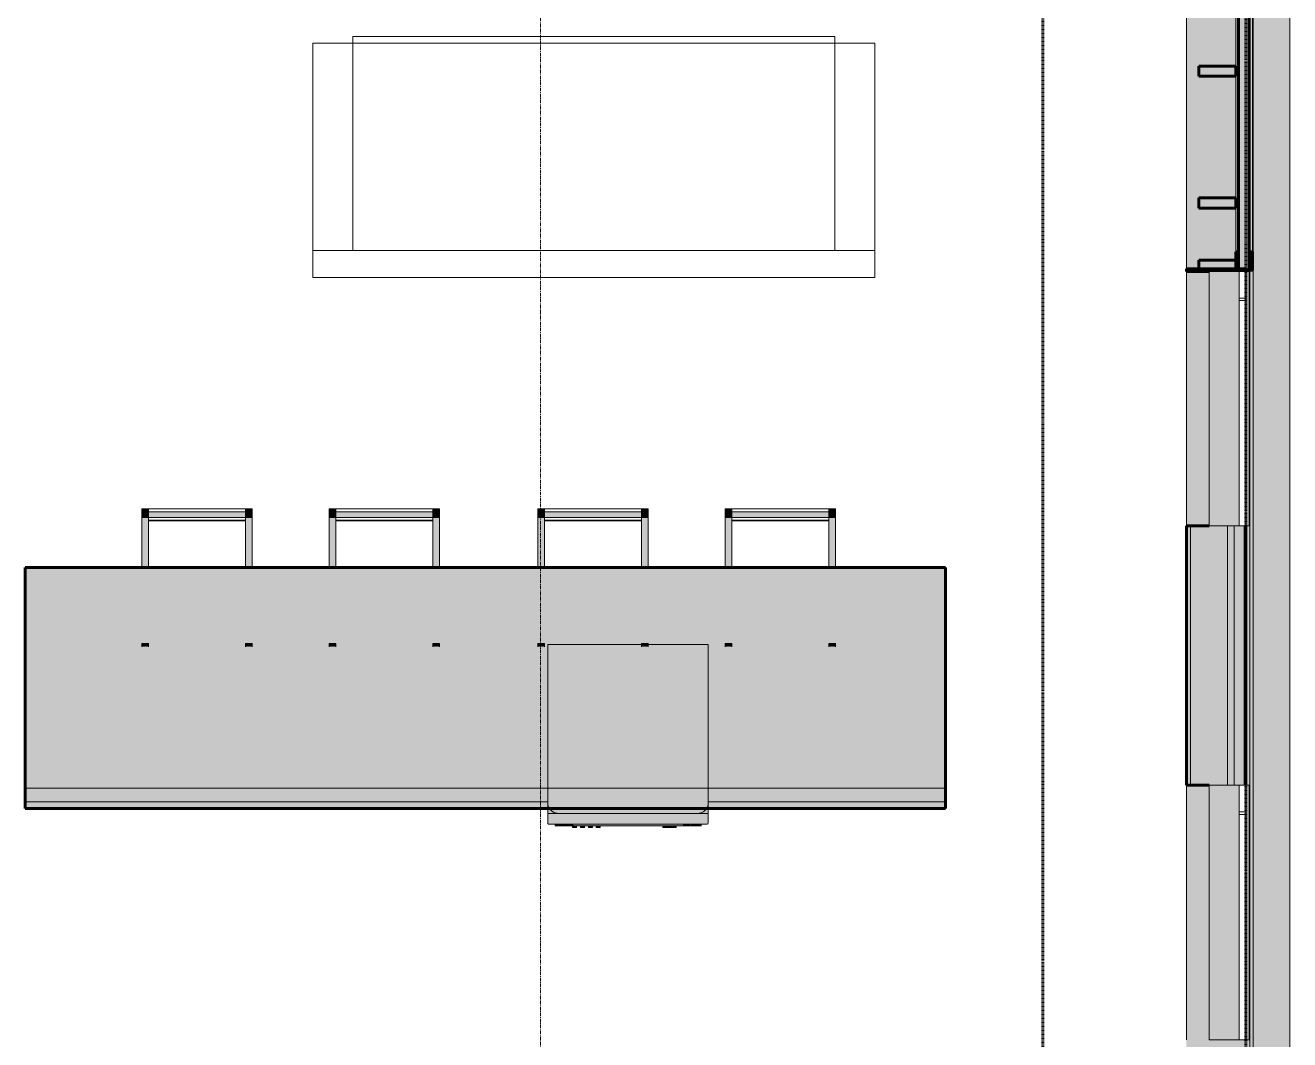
# Model space of a CAD drawing. Header units: inches. Extents: x -4061 to -1937, y 9836 to 11171.
# Drawn here: x -2250.3 to -2061.4, y 10627.2 to 10778.8 of the extents above; entities that cross this region are included whole.
import ezdxf

# ---------------------------------------------------------------- set-up
doc = ezdxf.new("R2010")
doc.units = ezdxf.units.IN
doc.header["$MEASUREMENT"] = 0
doc.linetypes.add('Dash 1_16_', pattern=[0.125, 0.0625, -0.0625])
doc.linetypes.add('Grid Line 1_2_', pattern=[0.875, 0.5, -0.125, 0.125, -0.125])
for name, color, linetype, lineweight in [('0-1', 7, 'Continuous', 5), ('0-2', 250, 'Continuous', 9), ('A-GLAZ-1', 27, 'Continuous', 18), ('A-GLAZ-2', 7, 'Continuous', 18), ('A-GLAZ-3', 251, 'Continuous', 9), ('A-GLAZ-CWMG-1', 247, 'Continuous', 9), ('A-GLAZ-CWMG-2', 10, 'Continuous', 60), ('A-GLAZ-CWMG-3', 250, 'Continuous', 9), ('A-WALL-1', 8, 'Continuous', 5), ('A-WALL-2', 10, 'Continuous', 60), ('A-WALL-3', 7, 'Continuous', 18), ('A-WALL-4', 254, 'Continuous', 5), ('A-WALL-7', 9, 'Continuous', 9), ('A-WALL-8', 27, 'Continuous', 18), ('A-WALL-PATT-2', 253, 'Continuous', 9), ('C-PROP-LINE-2', 91, 'Dash 1_16_', 60), ('I-FURN', 30, 'Continuous', 9), ('I-FURN-1', 250, 'Continuous', 9), ('I-FURN-2', 9, 'Continuous', 9), ('Q-CASE-1', 9, 'Continuous', 9), ('Q-CASE-2', 10, 'Continuous', 60), ('Q-CASE-3', 250, 'Continuous', 9), ('Q-SPCQ-1', 250, 'Continuous', 9), ('Q-SPCQ-2', 55, 'Continuous', 9), ('S-GRID-1', 1, 'Grid Line 1_2_', 9)]:
    doc.layers.add(name, color=color, linetype=linetype, lineweight=lineweight)

# ---------------------------------------------------------------- blocks, each defined once
blk = doc.blocks.new('Couch-Both_Arms-Generic - 1-1352606-ENLARGED RCP - 3RD FLOOR PLAN - WEST')
at = {"layer": 'I-FURN'}
for p, q in [((-42, 13.5), (42, 13.5)), ((-36, 13.5), (-42, 13.5)), ((-42, 13.5), (-42, -17.5)), ((36, 13.5), (-36, 13.5)), ((-36, 13.5), (-36, -18.5)), ((-36, -17.5), (-36, 13.5)), ((36, -18.5), (36, 13.5)), ((42, 13.5), (36, 13.5)), ((36, 13.5), (36, -17.5)), ((42, -17.5), (42, 13.5)), ((-42, -17.5), (-36, -17.5)), ((-36, -18.5), (36, -18.5)), ((36, -17.5), (42, -17.5))]:
    blk.add_line(p, q, dxfattribs=at)
at = {"layer": 'I-FURN-1'}
for p, q in [((42, 17.5), (-42, 17.5)), ((-42, 17.5), (-42, -17.5)), ((42, -17.5), (42, 17.5)), ((-42, -17.5), (42, -17.5))]:
    blk.add_line(p, q, dxfattribs=at)
blk = doc.blocks.new('Dishwasher_15404 - 34_ counter-V17-ENLARGED RCP - 3RD FLOOR PLAN - WEST')
at = {"layer": 'Q-SPCQ-2'}
for points in [[(25.25, -1.57), (25.17, -1.1), (24.98, -0.71), (24.74, -0.42), (24.46, -0.21), (24.08, -0.05), (23.68, 0), (21.5, 0), (21.5, -24), (23.68, -24), (24.08, -23.95), (24.46, -23.79), (24.83, -23.48), (25.07, -23.15), (25.2, -22.77), (25.25, -22.43), (25.25, -6.33)], [(25, -0.74), (24.96, -0.67), (24.98, -0.71)], [(26.87, -23.8), (26.87, -0.15), (26.82, -0.06), (26.68, 0), (25.25, 0), (25.25, -24), (26.73, -23.98), (26.82, -23.94)], [(27.12, -2.61), (27.12, -1.09), (26.87, -1.09), (26.87, -2.61)], [(27.12, -3.81), (27.12, -2.61), (26.87, -2.63), (26.87, -3.81)], [(27.12, -20.19), (27.12, -3.81), (26.87, -3.81), (26.87, -20.19)], [(27.37, -5.55), (27.37, -4.82), (27.12, -4.82), (27.12, -5.81), (27.37, -5.81)], [(27.37, -6.79), (27.37, -5.81), (27.12, -5.81), (27.12, -6.79)], [(27.37, -16.74), (27.37, -16.15), (27.12, -16.15), (27.12, -16.74)], [(27.37, -17.33), (27.12, -17.33), (27.12, -17.92), (27.37, -17.92)], [(27.37, -18.51), (27.12, -18.51), (27.12, -19.1), (27.37, -19.1)], [(27.12, -20.19), (26.87, -20.19), (26.87, -21.39), (27.12, -21.39), (27.12, -20.48)], [(27.37, -19.69), (27.12, -19.69), (27.12, -20.28), (27.37, -20.28), (27.37, -20.15)], [(27.12, -21.39), (26.87, -21.39), (26.9, -22.91), (27.12, -22.91), (27.12, -22.68)]]:
    blk.add_hatch(color=256, dxfattribs=at).paths.add_polyline_path(points, flags=0)
h = blk.add_hatch(color=256, dxfattribs=at)
h.paths.add_polyline_path([(25.25, -23.79), (25.25, -22.43), (25.2, -22.83), (24.96, -23.33), (24.74, -23.58), (24.46, -23.79), (24.08, -23.95), (23.68, -24), (25.25, -24), (25.25, -23.79)], flags=0)
h.paths.add_polyline_path([(25.25, -1), (25.25, 0), (23.68, 0), (24.08, -0.05), (24.46, -0.21), (24.83, -0.52), (25.04, -0.79), (25.22, -1.25), (25.25, -1.31), (25.25, -1.17)], flags=0)
at = {"layer": 'Q-SPCQ-1'}
for p, q in [((0, -8.97), (0, 0)), ((0, 0), (23.68, 0)), ((23.68, 0), (25.25, 0)), ((25.25, 0), (26.68, 0)), ((25.25, 0), (25.25, -1.57)), ((25.25, -1.57), (25.25, -22.43)), ((26.87, -0.2), (26.87, -23.8)), ((27.12, -1.09), (26.87, -1.09)), ((27.12, -2.61), (27.12, -1.09)), ((27.12, -3.81), (27.12, -2.61)), ((27.12, -20.19), (27.12, -3.81)), ((27.37, -4.82), (27.12, -4.82)), ((27.37, -5.81), (27.37, -4.82)), ((27.12, -6.79), (27.37, -6.79)), ((27.37, -6.79), (27.37, -5.81)), ((0, -24), (0, -9.97)), ((27.37, -16.15), (27.12, -16.15)), ((27.37, -16.74), (27.12, -16.74)), ((27.37, -16.74), (27.37, -16.15)), ((27.37, -17.33), (27.12, -17.33)), ((27.37, -17.92), (27.12, -17.92)), ((27.37, -18.51), (27.12, -18.51)), ((27.37, -17.92), (27.37, -17.33)), ((27.37, -19.1), (27.37, -18.51)), ((27.37, -19.1), (27.12, -19.1)), ((27.37, -19.69), (27.12, -19.69)), ((27.12, -21.39), (27.12, -20.19)), ((27.37, -20.28), (27.12, -20.28)), ((27.37, -20.28), (27.37, -19.69)), ((25.25, -22.43), (25.25, -24)), ((27.12, -22.91), (27.12, -21.39)), ((23.68, -24), (0, -24)), ((25.25, -24), (23.68, -24)), ((26.68, -24), (25.25, -24)), ((27.12, -22.91), (26.87, -22.91))]:
    blk.add_line(p, q, dxfattribs=at)
for centre, radius, start, end in [((26.68, -0.2), 0.197, 0, 90), ((23.68, -1.57), 1.57, 0, 90), ((23.68, -1.57), 1.57, 32.077, 42.3359), ((23.68, -1.57), 1.57, 17.8182, 27.5266), ((23.68, -1.57), 1.57, 0, 13.6425), ((26.68, -0.2), 0.197, 15, 75), ((23.68, -22.43), 1.57, 270, 0), ((23.68, -22.43), 1.57, 346.3575, 0), ((23.68, -22.43), 1.57, 317.6641, 327.923), ((23.68, -22.43), 1.57, 332.4734, 342.1818), ((26.68, -23.8), 0.197, 270, 0)]:
    blk.add_arc(centre, radius, start, end, dxfattribs=at)
blk = doc.blocks.new('OD_CW_Base Cabinet - OD_CW_Base Cabinet-2044984-ENLARGED RCP - 3RD FLOOR PLAN - WEST')
at = {"layer": 'Q-CASE-1'}
h = blk.add_hatch(color=256, dxfattribs=at)
h.paths.add_polyline_path([(0.74, 12), (0.74, 11), (36.19, 11), (36.19, 12), (11.86, 12)], flags=0)
h.paths.add_polyline_path([(138.27, 12), (60.19, 12), (60.21, 11), (138.27, 11)], flags=0)
h = blk.add_hatch(color=256, dxfattribs=at)
h.paths.add_polyline_path([(0.74, 11), (0.74, 9), (36.19, 9), (36.19, 11), (11.86, 11)], flags=0)
h.paths.add_polyline_path([(138.27, 11), (60.19, 11), (60.19, 9), (138.27, 9)], flags=0)
h = blk.add_hatch(color=256, dxfattribs=at)
h.paths.add_polyline_path([(11.86, 9), (0.74, 9), (0.74, -24), (138.27, -24), (138.27, 9), (27.19, 9)], flags=0)
h.paths.add_polyline_path([(92.88, -12.14), (92.88, -12.64), (91.88, -12.64), (91.88, -12.14)], flags=0)
h.paths.add_polyline_path([(120.88, -12.14), (120.88, -12.64), (119.88, -12.64), (119.88, -12.14)], flags=0)
h.paths.add_polyline_path([(77.38, -12.14), (77.38, -12.64), (76.38, -12.64), (76.38, -12.14)], flags=0)
h.paths.add_polyline_path([(61.66, -12.14), (61.66, -12.64), (60.66, -12.64), (60.66, -12.14)], flags=0)
h.paths.add_polyline_path([(105.38, -12.14), (105.38, -12.64), (104.38, -12.64), (104.38, -12.14)], flags=0)
h.paths.add_polyline_path([(46.16, -12.14), (46.16, -12.64), (45.16, -12.64), (45.16, -12.14)], flags=0)
h.paths.add_polyline_path([(33.66, -12.14), (33.66, -12.64), (32.66, -12.64), (32.66, -12.14)], flags=0)
h.paths.add_polyline_path([(18.16, -12.14), (18.16, -12.64), (17.16, -12.64), (17.16, -12.14)], flags=0)
at = {"layer": 'Q-CASE-2'}
for p, q in [((0.74, -24), (0.74, 12)), ((0.74, 12), (138.27, 12)), ((138.27, 12), (138.27, -24)), ((138.27, -24), (0.74, -24))]:
    blk.add_line(p, q, dxfattribs=at)
at = {"layer": 'Q-CASE-3'}
for p, q in [((0.74, 12), (0.74, 11)), ((36.19, 12), (0.74, 12)), ((138.27, 12), (60.19, 12)), ((138.27, 11), (138.27, 12)), ((36.19, 11), (0.74, 11)), ((0.74, 11), (0.74, 9)), ((36.19, 11), (0.74, 11)), ((138.27, 11), (60.19, 11)), ((138.27, 11), (60.19, 11)), ((138.27, 9), (138.27, 11)), ((0.74, 9), (0.74, -24)), ((138.27, 9), (0.74, 9)), ((138.27, -24), (138.27, 9)), ((138.27, -24), (0.74, -24))]:
    blk.add_line(p, q, dxfattribs=at)
blk = doc.blocks.new('Bar_Stool_6722_1_ - Bar_Stool_6722_1_-V18-ENLARGED RCP - 3RD FLOOR PLAN - WEST')
at = {"layer": 'I-FURN-2'}
for points in [[(1, -0.75), (1, 0), (0, 0), (0, -0.75)], [(15.5, -0.75), (16.5, -0.75), (16.5, 0), (15.5, 0), (15.5, -0.46)], [(1, -1.3), (1, -0.75), (0, -0.75), (0, -1.3)], [(1, -8.78), (1, -1.3), (0, -1.3), (0, -8.78)], [(11.16, -1.3), (15.5, -1.3), (15.5, -0.46), (1, -0.46), (1, -1.3), (10.74, -1.3)], [(15.5, -1.3), (16.5, -1.3), (16.5, -0.75), (15.5, -0.75), (15.5, -0.94)], [(15.5, -8.78), (16.5, -8.78), (16.5, -1.3), (15.5, -1.3), (15.5, -8.47)], [(1, -20.14), (1, -20.13), (0, -20.14)], [(0, -20.63), (1, -20.63), (1, -20.14), (0, -20.14)], [(16.5, -20.14), (16.5, -20.13), (15.5, -20.14)], [(15.5, -20.63), (16.5, -20.63), (16.5, -20.14), (15.5, -20.14)]]:
    blk.add_hatch(color=256, dxfattribs=at).paths.add_polyline_path(points, flags=0)
at = {"layer": 'I-FURN-1'}
for p, q in [((0, 0), (0, -0.75)), ((0, 0), (1, 0)), ((1, -0.75), (1, 0)), ((0, -0.75), (0, -1.3)), ((1, -0.75), (0, -0.75)), ((0, -1.3), (0, -8.78)), ((1, -1.3), (0, -1.3)), ((15.5, 0), (1, 0)), ((15.5, -0.46), (1, -0.46)), ((1, -1.3), (1, -0.75)), ((1, -1.3), (15.5, -1.3)), ((1, -8.78), (1, -1.3)), ((15.5, -1.73), (1, -1.73)), ((15.5, -1.83), (1, -1.83)), ((15.5, 0), (15.5, -0.75)), ((15.5, 0), (16.5, 0)), ((15.5, -0.75), (15.5, -1.3)), ((16.5, -0.75), (15.5, -0.75)), ((15.5, -1.3), (15.5, -8.78)), ((16.5, -1.3), (15.5, -1.3)), ((16.5, -0.75), (16.5, 0)), ((16.5, -1.3), (16.5, -0.75)), ((16.5, -8.78), (16.5, -1.3)), ((0, -20.14), (0, -20.63)), ((1, -20.14), (0, -20.14)), ((1, -20.63), (1, -20.14)), ((15.5, -20.14), (15.5, -20.63)), ((16.5, -20.14), (15.5, -20.14)), ((16.5, -20.63), (16.5, -20.14))]:
    blk.add_line(p, q, dxfattribs=at)
blk = doc.blocks.new('Bar_Stool_6722_1_ - Bar_Stool_6722_1_-V19-ENLARGED RCP - 3RD FLOOR PLAN - WEST')
at = {"layer": 'I-FURN-2'}
for points in [[(1, 20.63), (0, 20.63), (0, 20.14), (1, 20.14)], [(0, 20.14), (0, 20.13), (1, 20.14)], [(16.5, 20.63), (15.5, 20.63), (15.5, 20.14), (16.5, 20.14)], [(15.5, 20.14), (15.5, 20.13), (16.5, 20.14)], [(0, 8.78), (0, 1.3), (1, 1.3), (1, 8.78)], [(16, 8.78), (15.5, 8.78), (15.5, 1.3), (16.5, 1.3), (16.5, 8.78)], [(0, 1.3), (0, 0.75), (1, 0.75), (1, 1.3)], [(0, 0.75), (0, 0), (1, 0), (1, 0.75)], [(15.5, 1.3), (1, 1.3), (1, 0.46), (15.5, 0.46), (15.5, 1.3)], [(16.5, 1.3), (15.5, 1.3), (15.5, 0.75), (16.5, 0.75), (16.5, 0.94)], [(16.5, 0.75), (15.5, 0.75), (15.5, 0), (16.5, 0)]]:
    blk.add_hatch(color=256, dxfattribs=at).paths.add_polyline_path(points, flags=0)
at = {"layer": 'I-FURN-1'}
for p, q in [((0, 20.63), (0, 20.14)), ((0, 20.14), (1, 20.14)), ((1, 20.14), (1, 20.63)), ((15.5, 20.63), (15.5, 20.14)), ((15.5, 20.14), (16.5, 20.14)), ((16.5, 20.14), (16.5, 20.63)), ((0, 8.78), (0, 1.3)), ((1, 1.3), (1, 8.78)), ((15.5, 8.78), (15.5, 1.3)), ((16.5, 1.3), (16.5, 8.78)), ((0, 1.3), (1, 1.3)), ((0, 1.3), (0, 0.75)), ((0, 0.75), (0, 0)), ((0, 0.75), (1, 0.75)), ((1, 1.83), (15.5, 1.83)), ((1, 1.73), (15.5, 1.73)), ((15.5, 1.3), (1, 1.3)), ((1, 0.75), (1, 1.3)), ((1, 0), (1, 0.75)), ((1, 0.46), (15.5, 0.46)), ((15.5, 1.3), (16.5, 1.3)), ((15.5, 1.3), (15.5, 0.75)), ((15.5, 0.75), (15.5, 0)), ((15.5, 0.75), (16.5, 0.75)), ((16.5, 0), (15.5, 0)), ((16.5, 0.75), (16.5, 1.3)), ((16.5, 0), (16.5, 0.75)), ((1, 0), (0, 0)), ((1, 0), (15.5, 0))]:
    blk.add_line(p, q, dxfattribs=at)
blk = doc.blocks.new('CTR - 1st Phase - Unit Layouts_rvt-1-ENLARGED RCP - 3RD FLOOR PLAN - WEST')
at = {"layer": '0-2'}
for name, p, rotation in [('Couch-Both_Arms-Generic - 1-1352606-ENLARGED RCP - 3RD FLOOR PLAN - WEST', (-2165.36, 10758.61), 180), ('Bar_Stool_6722_1_ - Bar_Stool_6722_1_-V19-ENLARGED RCP - 3RD FLOOR PLAN - WEST', (-2216.44, 10706.53), 180), ('Bar_Stool_6722_1_ - Bar_Stool_6722_1_-V19-ENLARGED RCP - 3RD FLOOR PLAN - WEST', (-2157.22, 10706.53), 180), ('Bar_Stool_6722_1_ - Bar_Stool_6722_1_-V19-ENLARGED RCP - 3RD FLOOR PLAN - WEST', (-2129.22, 10706.53), 180), ('OD_CW_Base Cabinet - OD_CW_Base Cabinet-2044984-ENLARGED RCP - 3RD FLOOR PLAN - WEST', (-2112.06, 10673.75), 180), ('Dishwasher_15404 - 34_ counter-V17-ENLARGED RCP - 3RD FLOOR PLAN - WEST', (-2148.25, 10686.25), 270.0000000001457)]:
    blk.add_blockref(name, p, dxfattribs=dict(at, rotation=rotation))
blk.add_blockref('Bar_Stool_6722_1_ - Bar_Stool_6722_1_-V18-ENLARGED RCP - 3RD FLOOR PLAN - WEST', (-2204.94, 10706.53), dxfattribs=at)
blk = doc.blocks.new('Basic Wall _ EXT - FIBER CEMENT - LARGE - ___-2162460-ENLARGED RCP - 3RD FLOOR PLAN - WEST')
at = {"layer": 'A-WALL-8'}
h = blk.add_hatch(color=256, dxfattribs=at)
h.paths.add_polyline_path([(-2067.31, 9979.58), (-2067.31, 9979.69), (-2067.42, 9979.69)], flags=0)
h.paths.add_polyline_path([(-2067.31, 9981.26), (-2067.31, 9981.63), (-2067.92, 9981.63), (-2067.92, 9981.26), (-2067.42, 9981.26)], flags=0)
h.paths.add_polyline_path([(-2067.31, 9981.75), (-2067.31, 9984.38), (-2067.36, 9984.38), (-2067.36, 9984.19), (-2067.42, 9984.19), (-2067.42, 9981.75)], flags=0)
h.paths.add_polyline_path([(-2067.31, 10086.7), (-2067.31, 10089.33), (-2067.42, 10089.33), (-2067.42, 10086.89), (-2067.36, 10086.89), (-2067.36, 10086.7)], flags=0)
h.paths.add_polyline_path([(-2067.31, 10089.39), (-2067.31, 10742.19), (-2067.92, 10742.19), (-2067.92, 10742), (-2067.42, 10742), (-2067.42, 10703.98), (-2067.92, 10703.98), (-2067.92, 10665.2), (-2067.42, 10665.18), (-2067.42, 10627.18), (-2067.92, 10627.18), (-2067.92, 10511.6), (-2067.42, 10511.6), (-2067.42, 10473.58), (-2067.92, 10473.58), (-2067.92, 10473.2), (-2067.42, 10473.2), (-2067.42, 10435.18), (-2067.92, 10435.18), (-2067.92, 10396.4), (-2067.42, 10396.4), (-2067.42, 10358.38), (-2067.92, 10358.38), (-2067.92, 10358), (-2067.42, 10358), (-2067.42, 10319.98), (-2067.92, 10319.98), (-2067.92, 10204.4), (-2067.42, 10204.4), (-2067.42, 10166.38), (-2067.92, 10166.38), (-2067.92, 10127.6), (-2067.42, 10127.6), (-2067.42, 10089.58), (-2067.92, 10089.58), (-2067.92, 10089.39), (-2067.42, 10089.39)], flags=0)
h.paths.add_polyline_path([(-2067.42, 10742.25), (-2067.31, 10742.25), (-2067.31, 10744.88), (-2067.36, 10744.88), (-2067.36, 10744.69), (-2067.42, 10744.69), (-2067.42, 10742.38)], flags=0)
h.paths.add_polyline_path([(-2067.31, 10849.7), (-2067.31, 10852), (-2067.42, 10851.89), (-2067.42, 10849.89), (-2067.36, 10849.89), (-2067.36, 10849.7)], flags=0)
h = blk.add_hatch(color=256, dxfattribs=at)
h.paths.add_polyline_path([(-2067.03, 9979.29), (-2067.03, 9981.69), (-2067.11, 9981.69), (-2067.11, 9979.38)], flags=0)
h.paths.add_polyline_path([(-2067.17, 9979.44), (-2067.17, 9979.69), (-2067.31, 9979.69), (-2067.31, 9979.58)], flags=0)
h.paths.add_polyline_path([(-2067.17, 9981.26), (-2067.17, 9981.63), (-2067.31, 9981.63), (-2067.31, 9981.26)], flags=0)
h.paths.add_polyline_path([(-2067.03, 9981.75), (-2067.03, 9984.38), (-2067.31, 9984.38), (-2067.31, 9981.75), (-2067.11, 9981.75)], flags=0)
h.paths.add_polyline_path([(-2067.17, 10086.7), (-2067.03, 10086.7), (-2067.03, 10089.33), (-2067.31, 10089.33), (-2067.31, 10086.7)], flags=0)
h.paths.add_polyline_path([(-2067.31, 10089.39), (-2067.03, 10089.39), (-2067.03, 10742.19), (-2067.31, 10742.19), (-2067.31, 10092.02)], flags=0)
h.paths.add_polyline_path([(-2067.03, 10742.25), (-2067.03, 10744.88), (-2067.31, 10744.88), (-2067.31, 10742.25), (-2067.17, 10742.25)], flags=0)
h.paths.add_polyline_path([(-2067.17, 10849.7), (-2067.03, 10849.7), (-2067.03, 10852.28), (-2067.31, 10852), (-2067.31, 10849.7)], flags=0)
h = blk.add_hatch(color=256, dxfattribs=at)
h.paths.add_polyline_path([(-2066.9, 9979.16), (-2066.92, 10742.19), (-2067.03, 10742.19), (-2067.01, 10089.39), (-2066.92, 10089.39), (-2066.94, 9981.69), (-2067.03, 9981.69), (-2067.01, 9979.27), (-2066.92, 9979.18)], flags=0)
h.paths.add_polyline_path([(-2066.99, 9981.75), (-2066.99, 9981.75), (-2067.01, 9984.38), (-2067.03, 9984.38), (-2067.01, 9981.75), (-2066.99, 9981.75)], flags=0)
h.paths.add_polyline_path([(-2067.03, 10086.7), (-2066.99, 10086.7), (-2067.01, 10089.33), (-2067.03, 10089.33), (-2067.03, 10087.32)], flags=0)
h.paths.add_polyline_path([(-2066.99, 10742.25), (-2066.99, 10742.25), (-2067.01, 10744.88), (-2067.03, 10744.88), (-2067.01, 10742.25), (-2066.99, 10742.25)], flags=0)
h.paths.add_polyline_path([(-2066.99, 10849.7), (-2066.99, 10849.7), (-2067.01, 10852.3), (-2067.03, 10852.28), (-2067.01, 10849.7), (-2066.99, 10849.7)], flags=0)
blk.add_hatch(color=256, dxfattribs=at).paths.add_polyline_path([(-2066.84, 9979.11), (-2066.86, 10852.46), (-2066.87, 10852.43), (-2066.84, 9979.11)], flags=0)
at = {"layer": 'A-WALL-3'}
for p, q in [((-2066.84, 10852.47), (-2066.84, 9979.11)), ((-2067.31, 10742.25), (-2067.31, 10744.88)), ((-2067.31, 10089.39), (-2067.31, 10742.19))]:
    blk.add_line(p, q, dxfattribs=at)
blk = doc.blocks.new('Basic Wall _ EXT - FIBER CEMENT - SMALL - ___-2145934-ENLARGED RCP - 3RD FLOOR PLAN - WEST')
at = {"layer": 'A-WALL-8'}
blk.add_hatch(color=256, dxfattribs=at).paths.add_polyline_path([(-2061.36, 9973.63), (-2061.36, 10857.95), (-2066.84, 10852.46), (-2066.84, 9979.11), (-2061.44, 9973.7)], flags=0)
at = {"layer": 'A-WALL-3'}
blk.add_line((-2061.36, 9973.63), (-2061.36, 10857.95), dxfattribs=at)
blk = doc.blocks.new('_THE_ WINDOW _ DOOR - Window - 3rd Floor - small-2157853-ENLARGED RCP - 3RD FLOOR PLAN - WEST')
at = {"layer": 'A-GLAZ-1'}
h = blk.add_hatch(color=256, dxfattribs=at)
h.paths.add_polyline_path([(-19.01, 1.06), (-19.01, -3.44), (19.01, -3.44), (18.99, 1.06), (-18.6, 1.06)], flags=0)
h.paths.add_polyline_path([(-19.01, -4.94), (19.01, -4.94), (18.99, -4.44), (-19.01, -4.44)], flags=0)
at = {"layer": 'A-GLAZ-3'}
h = blk.add_hatch(dxfattribs=at)
h.set_pattern_fill('FP_8', color=256, style=0, pattern_type=2)
h.set_pattern_definition([(0, (25.74, 0.166), (-38.4, 76.8), [0.392, -38.007]), (0, (25.74, 0.56), (-38.4, 76.8), [0.392, -38.007]), (0, (25.74, 9.766), (-38.4, 76.8), [0.392, -38.007]), (0, (25.74, 10.16), (-38.4, 76.8), [0.392, -38.007]), (0, (25.74, 19.366), (-38.4, 76.8), [0.392, -38.007]), (0, (25.74, 19.76), (-38.4, 76.8), [0.392, -38.007]), (0, (25.74, 28.966), (-38.4, 76.8), [0.392, -38.007]), (0, (25.74, 29.36), (-38.4, 76.8), [0.392, -38.007]), (0, (25.74, 38.566), (-38.4, 76.8), [0.393, -38.008]), (0, (25.74, 38.96), (-38.4, 76.8), [0.393, -38.008]), (0, (25.74, 48.166), (-38.4, 76.8), [0.393, -38.008]), (0, (25.74, 48.56), (-38.4, 76.8), [0.393, -38.008]), (0, (25.74, 57.766), (-38.4, 76.8), [0.393, -38.008]), (0, (25.74, 58.16), (-38.4, 76.8), [0.393, -38.008]), (0, (25.74, 67.366), (-38.4, 76.8), [0.393, -38.008]), (0, (25.74, 67.76), (-38.4, 76.8), [0.393, -38.008]), (0, (60.64, 0.166), (-38.4, 76.8), [0.392, -38.007]), (0, (60.64, 0.56), (-38.4, 76.8), [0.392, -38.007]), (0, (60.64, 9.766), (-38.4, 76.8), [0.392, -38.007]), (0, (60.64, 10.16), (-38.4, 76.8), [0.392, -38.007]), (0, (60.64, 19.366), (-38.4, 76.8), [0.392, -38.007]), (0, (60.64, 19.76), (-38.4, 76.8), [0.392, -38.007]), (0, (60.64, 28.966), (-38.4, 76.8), [0.392, -38.007]), (0, (60.64, 29.36), (-38.4, 76.8), [0.392, -38.007]), (0, (60.64, 38.566), (-38.4, 76.8), [0.392, -38.007]), (0, (60.64, 38.96), (-38.4, 76.8), [0.392, -38.007]), (0, (60.64, 48.166), (-38.4, 76.8), [0.392, -38.007]), (0, (60.64, 48.56), (-38.4, 76.8), [0.392, -38.007]), (0, (60.64, 57.766), (-38.4, 76.8), [0.392, -38.007]), (0, (60.64, 58.16), (-38.4, 76.8), [0.392, -38.007]), (0, (60.64, 67.366), (-38.4, 76.8), [0.392, -38.007]), (0, (60.64, 67.76), (-38.4, 76.8), [0.392, -38.007]), (90, (24, -4.438), (-38.4, 2e-15), [76.8, 0, 0, 0]), (90, (24.375, -4.438), (-38.4, 2e-15), [76.8, 0, 0, 0]), (90, (25.74, 0.166), (-38.4, 2e-15), [0.392, -76.407]), (90, (25.74, 9.766), (-38.4, 2e-15), [0.392, -76.407]), (90, (25.74, 19.366), (-38.4, 2e-15), [0.392, -76.407]), (90, (25.74, 28.966), (-38.4, 2e-15), [0.392, -76.407]), (90, (25.74, 38.566), (-38.4, 2e-15), [0.392, -76.407]), (90, (25.74, 48.166), (-38.4, 2e-15), [0.392, -76.407]), (90, (25.74, 57.766), (-38.4, 2e-15), [0.392, -76.407]), (90, (25.74, 67.366), (-38.4, 2e-15), [0.392, -76.407]), (90, (26.134, 0.166), (-38.4, 2e-15), [0.392, -76.407]), (90, (26.134, 9.766), (-38.4, 2e-15), [0.392, -76.407]), (90, (26.134, 19.366), (-38.4, 2e-15), [0.392, -76.407]), (90, (26.134, 28.966), (-38.4, 2e-15), [0.392, -76.407]), (90, (26.134, 38.566), (-38.4, 2e-15), [0.392, -76.407]), (90, (26.134, 48.166), (-38.4, 2e-15), [0.392, -76.407]), (90, (26.134, 57.766), (-38.4, 2e-15), [0.392, -76.407]), (90, (26.134, 67.366), (-38.4, 2e-15), [0.392, -76.407]), (90, (60.64, 0.166), (-38.4, 2e-15), [0.392, -76.407]), (90, (60.64, 9.766), (-38.4, 2e-15), [0.393, -76.408]), (90, (60.64, 19.366), (-38.4, 2e-15), [0.393, -76.408]), (90, (60.64, 28.966), (-38.4, 2e-15), [0.392, -76.407]), (90, (60.64, 38.566), (-38.4, 2e-15), [0.392, -76.407]), (90, (60.64, 48.166), (-38.4, 2e-15), [0.392, -76.407]), (90, (60.64, 57.766), (-38.4, 2e-15), [0.392, -76.407]), (90, (60.64, 67.366), (-38.4, 2e-15), [0.392, -76.407]), (90, (61.034, 0.166), (-38.4, 2e-15), [0.392, -76.407]), (90, (61.034, 9.766), (-38.4, 2e-15), [0.393, -76.408]), (90, (61.034, 19.366), (-38.4, 2e-15), [0.393, -76.408]), (90, (61.034, 28.966), (-38.4, 2e-15), [0.392, -76.407]), (90, (61.034, 38.566), (-38.4, 2e-15), [0.392, -76.407]), (90, (61.034, 48.166), (-38.4, 2e-15), [0.392, -76.407]), (90, (61.034, 57.766), (-38.4, 2e-15), [0.392, -76.407]), (90, (61.034, 67.366), (-38.4, 2e-15), [0.392, -76.407]), (180, (62.4, -4.44), (-38.4, 76.8), [38.025, -0.375]), (180, (62.4, 5.16), (-38.4, 76.8), [38.025, -0.375]), (180, (62.4, 14.76), (-38.4, 76.8), [38.025, -0.375]), (180, (62.4, 24.36), (-38.4, 76.8), [38.025, -0.375]), (180, (62.4, 33.96), (-38.4, 76.8), [38.025, -0.375]), (180, (62.4, 43.56), (-38.4, 76.8), [38.025, -0.375]), (180, (62.4, 53.16), (-38.4, 76.8), [38.025, -0.375]), (180, (62.4, 62.76), (-38.4, 76.8), [38.025, -0.375])])
h.paths.add_polyline_path([(-19.01, -3.44), (-19.01, -4.44), (19.01, -4.44), (18.99, -3.44), (-18.6, -3.44)], flags=0)
at = {"layer": 'A-GLAZ-2'}
for p, q in [((19.01, 1.06), (-19.01, 1.06)), ((-19.01, 1.06), (-19.01, -3.44)), ((19.01, 1.06), (19.01, -3.44)), ((19.01, -3.44), (-19.01, -3.44)), ((-19.01, -3.44), (-19.01, -4.44)), ((19.01, -3.44), (19.01, -4.44)), ((-19.01, -4.44), (-19.01, -4.94)), ((-19.01, -4.44), (19.01, -4.44)), ((19.01, -4.94), (-19.01, -4.94)), ((19.01, -4.44), (19.01, -4.94))]:
    blk.add_line(p, q, dxfattribs=at)
blk = doc.blocks.new('Rectangular Mullion - Stud - Vertical-2193592-ENLARGED RCP - 3RD FLOOR PLAN - WEST')
at = {"layer": 'A-GLAZ-CWMG-1'}
blk.add_hatch(color=256, dxfattribs=at).paths.add_polyline_path([(0, 2.75), (-1.5, 2.75), (-1.5, -2.75), (0, -2.75), (0, 2.62)], flags=0)
at = {"layer": 'A-GLAZ-CWMG-2'}
for p, q in [((-1.5, -2.75), (-1.5, 2.75)), ((-1.5, 2.75), (0, 2.75)), ((0, 2.75), (0, -2.75)), ((0, -2.75), (-1.5, -2.75))]:
    blk.add_line(p, q, dxfattribs=at)
blk = doc.blocks.new('Rectangular Mullion - Stud - Vertical-2193584-ENLARGED RCP - 3RD FLOOR PLAN - WEST')
at = {"layer": 'A-GLAZ-CWMG-1'}
blk.add_hatch(color=256, dxfattribs=at).paths.add_polyline_path([(0, 2.75), (1.5, 2.75), (1.5, -2.75), (0, -2.75), (0, 0.47)], flags=0)
at = {"layer": 'A-GLAZ-CWMG-2'}
for p, q in [((1.5, 2.75), (0, 2.75)), ((0, 2.75), (0, -2.75)), ((1.5, -2.75), (1.5, 2.75)), ((0, -2.75), (1.5, -2.75))]:
    blk.add_line(p, q, dxfattribs=at)
blk = doc.blocks.new('Rectangular Mullion - Profile_Polycarbonate_Upper and left-1997798-ENLARGED RCP - 3RD FLOOR PLAN - WEST')
at = {"layer": 'A-GLAZ-CWMG-1'}
for points in [[(-2069.36, 10744.94), (-2069, 10744.94), (-2069, 10849.64), (-2069.42, 10849.64), (-2069.42, 10744.94)], [(-2067.42, 10744.94), (-2066.92, 10744.94), (-2066.92, 10849.64), (-2067.42, 10849.64), (-2067.42, 10745.04)]]:
    blk.add_hatch(color=256, dxfattribs=at).paths.add_polyline_path(points, flags=0)
at = {"layer": 'A-GLAZ-CWMG-3'}
for p, q in [((-2066.92, 10744.94), (-2066.92, 10849.64)), ((-2069.42, 10831.71), (-2069.42, 10848.39)), ((-2069.42, 10812.02), (-2069.42, 10830.21)), ((-2069.42, 10792.34), (-2069.42, 10810.52)), ((-2069.42, 10772.66), (-2069.42, 10790.84)), ((-2069.42, 10752.97), (-2069.42, 10771.16)), ((-2069.42, 10744.94), (-2069.42, 10751.47))]:
    blk.add_line(p, q, dxfattribs=at)
blk = doc.blocks.new('Rectangular Mullion - Profile_Polycarbonate_right-1739823-ENLARGED RCP - 3RD FLOOR PLAN - WEST')
at = {"layer": 'A-GLAZ-CWMG-1'}
blk.add_hatch(color=256, dxfattribs=at).paths.add_polyline_path([(0, 1.29), (-2.75, 1.27), (-2.75, 0.79), (-2.5, 0.79), (-2.5, 0.85), (-2.69, 0.85), (-2.69, 1.22), (-0.06, 1.2), (-0.06, -1.15), (-2.69, -1.15), (-2.69, -0.85), (-2.5, -0.85), (-2.5, -0.79), (-2.75, -0.79), (-2.75, -1.21), (0, -1.21), (0, 1.28)], flags=0)
at = {"layer": 'A-GLAZ-CWMG-2'}
for p, q in [((-2.75, 1.29), (0, 1.29)), ((-2.75, 0.79), (-2.75, 1.29)), ((-2.5, 0.79), (-2.75, 0.79)), ((-0.06, 1.22), (-2.69, 1.22)), ((-2.69, 1.22), (-2.69, 0.85)), ((-2.69, 0.85), (-2.5, 0.85)), ((-2.5, 0.85), (-2.5, 0.79)), ((-0.06, -1.15), (-0.06, 1.22)), ((0, 1.29), (0, -1.21)), ((-2.75, -1.21), (-2.75, -0.79)), ((-2.75, -0.79), (-2.5, -0.79)), ((0, -1.21), (-2.75, -1.21)), ((-2.5, -0.85), (-2.69, -0.85)), ((-2.69, -0.85), (-2.69, -1.15)), ((-2.69, -1.15), (-0.06, -1.15)), ((-2.5, -0.79), (-2.5, -0.85))]:
    blk.add_line(p, q, dxfattribs=at)
blk = doc.blocks.new('CTR - 1st Phase - Shell_rvt-1-ENLARGED RCP - 3RD FLOOR PLAN - WEST')
at = {"layer": 'A-WALL-1'}
h = blk.add_hatch(color=256, dxfattribs=at)
h.paths.add_polyline_path([(-2075.76, 10742.38), (-2074.92, 10742.38), (-2074.92, 10743.69), (-2069.42, 10743.69), (-2069.42, 10751.47), (-2074.92, 10751.47), (-2074.92, 10752.97), (-2069.42, 10752.97), (-2069.42, 10771.16), (-2074.92, 10771.16), (-2074.92, 10772.66), (-2069.42, 10772.66), (-2069.42, 10790.84), (-2074.92, 10790.84), (-2074.92, 10792.34), (-2069.42, 10792.34), (-2069.42, 10810.52), (-2074.92, 10810.52), (-2074.92, 10812.02), (-2069.42, 10812.02), (-2069.42, 10830.21), (-2074.92, 10830.21), (-2074.92, 10831.71), (-2069.42, 10831.71), (-2069.42, 10848.39), (-2074.92, 10848.39), (-2074.92, 10844.39), (-2076.42, 10844.39), (-2076.42, 10849.89), (-2076.8, 10849.89), (-2076.8, 10742.38), (-2076.17, 10742.38)], flags=0)
h.paths.add_polyline_path([(-2069.36, 10742.38), (-2069, 10742.38), (-2069, 10744.69), (-2069.06, 10744.69), (-2069.06, 10744.88), (-2069.36, 10744.88), (-2069.36, 10744.69)], flags=0)
h.paths.add_polyline_path([(-2069.06, 10849.7), (-2069.06, 10849.89), (-2069, 10849.89), (-2069, 10851.39), (-2069.36, 10851.39), (-2069.36, 10849.7)], flags=0)
h.paths.add_polyline_path([(-2071.92, 10849.95), (-2069.49, 10849.95), (-2069.49, 10850.31), (-2071.92, 10850.31), (-2071.92, 10850.25), (-2072.11, 10850.25), (-2072.11, 10849.95)], flags=0)
for points in [[(-2075.36, 10703.98), (-2073.42, 10703.98), (-2073.42, 10742), (-2076.8, 10742), (-2076.8, 10703.98), (-2076.17, 10703.98)], [(-2073.42, 10627.18), (-2073.42, 10665.2), (-2076.8, 10665.18), (-2076.8, 10627.18), (-2074.56, 10627.18)]]:
    blk.add_hatch(color=256, dxfattribs=at).paths.add_polyline_path(points, flags=0)
h = blk.add_hatch(color=256, dxfattribs=at)
h.paths.add_polyline_path([(-2069, 10089.2), (-2069, 10089.33), (-2068.17, 10089.33), (-2068.17, 10089.58), (-2069.67, 10089.58), (-2069.67, 10089.39), (-2069.42, 10089.39), (-2069.42, 10089.2)], flags=0)
h.paths.add_polyline_path([(-2069.67, 10127.6), (-2068.17, 10127.6), (-2068.17, 10166.38), (-2069.67, 10166.38), (-2069.67, 10129.61)], flags=0)
h.paths.add_polyline_path([(-2068.92, 10204.4), (-2068.17, 10204.4), (-2068.17, 10243.18), (-2069.67, 10243.18), (-2069.67, 10204.4)], flags=0)
h.paths.add_polyline_path([(-2068.92, 10281.2), (-2068.17, 10281.2), (-2068.17, 10319.98), (-2069.67, 10319.98), (-2069.67, 10281.2)], flags=0)
h.paths.add_polyline_path([(-2068.17, 10358), (-2068.17, 10358.38), (-2069.67, 10358.38), (-2069.67, 10358), (-2068.92, 10358)], flags=0)
h.paths.add_polyline_path([(-2069.67, 10396.4), (-2068.17, 10396.4), (-2068.17, 10435.18), (-2069.67, 10435.18), (-2069.67, 10397.39)], flags=0)
h.paths.add_polyline_path([(-2069.67, 10473.2), (-2068.17, 10473.2), (-2068.17, 10473.58), (-2069.67, 10473.58)], flags=0)
h.paths.add_polyline_path([(-2068.92, 10511.6), (-2068.17, 10511.6), (-2068.17, 10550.38), (-2069.67, 10550.38), (-2069.67, 10511.6)], flags=0)
h.paths.add_polyline_path([(-2068.92, 10588.4), (-2068.17, 10588.4), (-2068.17, 10627.18), (-2069.67, 10627.18), (-2069.67, 10588.4)], flags=0)
h.paths.add_polyline_path([(-2068.92, 10665.2), (-2068.17, 10665.2), (-2068.17, 10703.98), (-2069.67, 10703.98), (-2069.67, 10665.2)], flags=0)
h.paths.add_polyline_path([(-2068.92, 10742), (-2068.17, 10742), (-2068.17, 10742.25), (-2069, 10742.25), (-2069, 10742.38), (-2069.42, 10742.38), (-2069.42, 10742.19), (-2069.67, 10742.19), (-2069.67, 10742), (-2069, 10742)], flags=0)
at = {"layer": 'A-WALL-4'}
h = blk.add_hatch(color=256, dxfattribs=at)
h.paths.add_polyline_path([(-2068.17, 10089.39), (-2067.92, 10089.39), (-2067.92, 10089.58), (-2068.17, 10089.58)], flags=0)
h.paths.add_polyline_path([(-2067.92, 10127.6), (-2067.92, 10166.38), (-2068.17, 10166.38), (-2068.17, 10127.6)], flags=0)
h.paths.add_polyline_path([(-2067.92, 10204.4), (-2067.92, 10243.18), (-2068.17, 10243.18), (-2068.17, 10204.4)], flags=0)
h.paths.add_polyline_path([(-2067.92, 10281.2), (-2067.92, 10319.98), (-2068.17, 10319.98), (-2068.17, 10281.2)], flags=0)
h.paths.add_polyline_path([(-2068.17, 10358), (-2067.92, 10358), (-2067.92, 10358.38), (-2068.17, 10358.38)], flags=0)
h.paths.add_polyline_path([(-2067.92, 10396.4), (-2067.92, 10435.18), (-2068.17, 10435.18), (-2068.17, 10396.4)], flags=0)
h.paths.add_polyline_path([(-2067.92, 10473.2), (-2067.92, 10473.58), (-2068.17, 10473.58), (-2068.17, 10473.2)], flags=0)
h.paths.add_polyline_path([(-2067.92, 10511.6), (-2067.92, 10550.38), (-2068.17, 10550.38), (-2068.17, 10511.6)], flags=0)
h.paths.add_polyline_path([(-2067.92, 10588.4), (-2067.92, 10627.18), (-2068.17, 10627.18), (-2068.17, 10588.4)], flags=0)
h.paths.add_polyline_path([(-2067.92, 10665.2), (-2067.92, 10703.98), (-2068.17, 10703.98), (-2068.17, 10665.2)], flags=0)
h.paths.add_polyline_path([(-2067.92, 10742), (-2067.92, 10742.19), (-2068.17, 10742.19), (-2068.17, 10742)], flags=0)
at = {"layer": 'A-WALL-7'}
blk.add_hatch(color=256, dxfattribs=at).paths.add_polyline_path([(-2069, 10742.25), (-2067.42, 10742.25), (-2067.42, 10852.33), (-2069, 10852.33), (-2069, 10742.38)], flags=0)
at = {"layer": 'A-WALL-PATT-2'}
h = blk.add_hatch(dxfattribs=at)
h.set_pattern_fill('FP_1', color=256, style=0, pattern_type=2)
h.set_pattern_definition([(0, (-127.185, -364.175), (20.48, 5.12), [0.845, -14.515, 0.845, -14.515, -81.92]), (0, (-127.185, -364.175), (20.48, 5.12), [-30.72, 0.845, -29.875, 0.845, -14.515, -35.84]), (0, (-127.185, -364.175), (20.48, 5.12), [-76.8, 0.845, -9.395, 0.845, -24.755]), (120, (-119.505, -361.615), (-14.67405, 15.1762003), [0.845, -14.515, 0.845, -14.515, -81.92]), (120, (-119.505, -361.615), (-14.67405, 15.1762003), [-30.72, 0.845, -29.875, 0.845, -14.515, -35.84]), (120, (-119.505, -361.615), (-14.67405, 15.1762003), [-76.8, 0.845, -9.395, 0.845, -24.755]), (240, (-116.945, -351.375), (-5.80595, -20.2962003), [0.845, -14.515, 0.845, -14.515, -81.92]), (240, (-116.945, -351.375), (-5.80595, -20.2962003), [-30.72, 0.845, -29.875, 0.845, -14.515, -35.84]), (240, (-116.945, -351.375), (-5.80595, -20.2962003), [-76.8, 0.845, -9.395, 0.845, -24.755])])
h.paths.add_polyline_path([(-2076.8, 10089.2), (-2076.17, 10089.2), (-2076.17, 10089.58), (-2076.8, 10089.58)], flags=0)
h.paths.add_polyline_path([(-2076.17, 10127.6), (-2076.17, 10166.38), (-2076.8, 10166.38), (-2076.8, 10127.6)], flags=0)
h.paths.add_polyline_path([(-2076.8, 10204.4), (-2076.17, 10204.4), (-2076.17, 10241.82), (-2076.8, 10241.82), (-2076.8, 10204.77)], flags=0)
h.paths.add_polyline_path([(-2076.17, 10284.97), (-2076.17, 10319.98), (-2076.8, 10319.98), (-2076.8, 10284.97), (-2076.23, 10284.97)], flags=0)
h.paths.add_polyline_path([(-2076.8, 10358), (-2076.17, 10358), (-2076.17, 10358.38), (-2076.8, 10358.38)], flags=0)
h.paths.add_polyline_path([(-2076.8, 10396.4), (-2076.17, 10396.4), (-2076.17, 10412.79), (-2076.8, 10412.79), (-2076.8, 10397.39)], flags=0)
h.paths.add_polyline_path([(-2076.8, 10418.79), (-2076.17, 10418.79), (-2076.17, 10435.18), (-2076.8, 10435.18), (-2076.8, 10420.88)], flags=0)
h.paths.add_polyline_path([(-2076.17, 10473.2), (-2076.17, 10473.58), (-2076.8, 10473.58), (-2076.8, 10473.2)], flags=0)
h.paths.add_polyline_path([(-2076.8, 10511.6), (-2076.17, 10511.6), (-2076.17, 10546.6), (-2076.8, 10546.6), (-2076.8, 10514.84)], flags=0)
h.paths.add_polyline_path([(-2076.78, 10589.75), (-2076.17, 10589.75), (-2076.17, 10627.18), (-2076.8, 10627.18), (-2076.8, 10589.75)], flags=0)
h.paths.add_polyline_path([(-2076.8, 10665.2), (-2076.17, 10665.2), (-2076.17, 10703.98), (-2076.8, 10703.98), (-2076.8, 10669.88)], flags=0)
h.paths.add_polyline_path([(-2076.17, 10742), (-2076.17, 10742.38), (-2076.8, 10742.38), (-2076.8, 10742)], flags=0)
h = blk.add_hatch(dxfattribs=at)
h.set_pattern_fill('FP_4', color=256, style=0, pattern_type=2)
h.set_pattern_definition([(161.57, (-126.865, -363.855), (-2.560496185, -0.000537386), [0, -18.214, 2.022, 0]), (18.43, (-127.505, -363.855), (-2.560496185, 0.000537386), [0, -18.214, 2.022, 0]), (108.43, (-126.865, -363.855), (1.27922091, -6.400876726), [6.07, -14.166]), (71.57, (-127.505, -363.855), (1.27922091, 6.400876726), [6.07, -14.166])])
h.paths.add_polyline_path([(-2074.92, 10089.2), (-2074.92, 10089.39), (-2070.67, 10089.39), (-2070.67, 10089.58), (-2076.17, 10089.58), (-2076.17, 10089.2)], flags=0)
h.paths.add_polyline_path([(-2073.42, 10127.6), (-2070.67, 10127.6), (-2070.67, 10166.38), (-2076.17, 10166.38), (-2076.17, 10127.6)], flags=0)
h.paths.add_polyline_path([(-2070.67, 10204.4), (-2070.67, 10243.18), (-2076.17, 10243.18), (-2076.17, 10204.4), (-2073.42, 10204.4)], flags=0)
h.paths.add_polyline_path([(-2076.17, 10281.2), (-2070.67, 10281.2), (-2070.67, 10319.98), (-2076.17, 10319.98), (-2076.17, 10284.64)], flags=0)
h.paths.add_polyline_path([(-2071.76, 10358), (-2070.67, 10358), (-2070.67, 10358.38), (-2076.17, 10358.38), (-2076.17, 10358), (-2073.42, 10358)], flags=0)
h.paths.add_polyline_path([(-2070.67, 10396.4), (-2070.67, 10435.18), (-2076.17, 10435.18), (-2076.17, 10396.4), (-2072.16, 10396.4)], flags=0)
h.paths.add_polyline_path([(-2076.17, 10473.2), (-2070.67, 10473.2), (-2070.67, 10473.58), (-2076.17, 10473.58)], flags=0)
h.paths.add_polyline_path([(-2073.42, 10511.6), (-2070.67, 10511.6), (-2070.67, 10550.38), (-2076.17, 10550.38), (-2076.17, 10511.6)], flags=0)
h.paths.add_polyline_path([(-2074.16, 10588.4), (-2070.67, 10588.4), (-2070.67, 10627.18), (-2076.17, 10627.18), (-2076.17, 10588.4)], flags=0)
h.paths.add_polyline_path([(-2073.42, 10665.2), (-2070.67, 10665.2), (-2070.67, 10703.98), (-2076.17, 10703.98), (-2076.17, 10665.2), (-2074.95, 10665.2)], flags=0)
h.paths.add_polyline_path([(-2070.67, 10742), (-2070.67, 10742.19), (-2074.92, 10742.19), (-2074.92, 10742.38), (-2076.17, 10742.38), (-2076.17, 10742), (-2073.42, 10742)], flags=0)
h = blk.add_hatch(dxfattribs=at)
h.set_pattern_fill('FP_3', color=256, style=0, pattern_type=2)
h.set_pattern_definition([(0, (-127.185, -364.175), (0, 3.199), []), (315, (-127.185, -364.175), (3.1989511, 0), [4.524, -4.524]), (45, (-127.185, -364.175), (3.1989511, 0), [4.524, -4.524])])
h.paths.add_polyline_path([(-2070.17, 10089.39), (-2069.67, 10089.39), (-2069.67, 10089.58), (-2070.67, 10089.58), (-2070.67, 10089.39), (-2070.27, 10089.39)], flags=0)
h.paths.add_polyline_path([(-2069.67, 10127.6), (-2069.67, 10166.38), (-2070.67, 10166.38), (-2070.67, 10127.6), (-2070.27, 10127.6)], flags=0)
h.paths.add_polyline_path([(-2069.67, 10204.4), (-2069.67, 10243.18), (-2070.67, 10243.18), (-2070.67, 10204.4), (-2070.16, 10204.4)], flags=0)
h.paths.add_polyline_path([(-2070.27, 10281.2), (-2069.67, 10281.2), (-2069.67, 10319.98), (-2070.67, 10319.98), (-2070.67, 10281.2)], flags=0)
h.paths.add_polyline_path([(-2069.67, 10358), (-2069.67, 10358.38), (-2070.67, 10358.38), (-2070.67, 10358), (-2070.27, 10358)], flags=0)
h.paths.add_polyline_path([(-2070.67, 10396.4), (-2069.67, 10396.4), (-2069.67, 10435.18), (-2070.67, 10435.18), (-2070.67, 10397.39)], flags=0)
h.paths.add_polyline_path([(-2070.67, 10473.2), (-2069.67, 10473.2), (-2069.67, 10473.58), (-2070.67, 10473.58)], flags=0)
h.paths.add_polyline_path([(-2069.67, 10511.6), (-2069.67, 10550.38), (-2070.67, 10550.38), (-2070.67, 10511.6), (-2070.27, 10511.6)], flags=0)
h.paths.add_polyline_path([(-2070.67, 10588.4), (-2069.67, 10588.4), (-2069.67, 10627.18), (-2070.67, 10627.18), (-2070.67, 10590.01)], flags=0)
h.paths.add_polyline_path([(-2070.27, 10665.2), (-2069.67, 10665.2), (-2069.67, 10703.98), (-2070.67, 10703.98), (-2070.67, 10665.2)], flags=0)
h.paths.add_polyline_path([(-2069.67, 10742), (-2069.67, 10742.19), (-2070.67, 10742.19), (-2070.67, 10742), (-2070.27, 10742)], flags=0)
at = {"layer": 'A-WALL-2'}
for p, q in [((-2069, 10742.25), (-2069, 10852.33)), ((-2067.42, 10852.33), (-2067.42, 10742.25)), ((-2076.8, 10742), (-2076.8, 10742.38)), ((-2076.8, 10742.38), (-2067.92, 10742.38)), ((-2073.42, 10742), (-2076.8, 10742)), ((-2067.42, 10742.25), (-2069, 10742.25)), ((-2067.92, 10742.38), (-2067.92, 10742)), ((-2076.8, 10665.2), (-2076.8, 10703.98)), ((-2076.8, 10703.98), (-2073.42, 10703.98)), ((-2067.92, 10703.98), (-2067.92, 10665.2)), ((-2073.42, 10665.2), (-2076.8, 10665.2))]:
    blk.add_line(p, q, dxfattribs=at)
at = {"layer": 'A-WALL-3'}
for p, q in [((-2076.8, 10842.51), (-2076.8, 10742.38)), ((-2076.8, 10742), (-2076.8, 10703.98)), ((-2076.17, 10742.38), (-2076.17, 10742)), ((-2070.67, 10742.38), (-2070.67, 10742)), ((-2069.67, 10742.38), (-2069.67, 10742)), ((-2068.17, 10742.38), (-2068.17, 10742)), ((-2076.17, 10703.98), (-2076.17, 10665.2)), ((-2070.67, 10703.98), (-2070.67, 10665.2)), ((-2069.67, 10703.98), (-2069.67, 10665.2)), ((-2068.17, 10703.98), (-2068.17, 10665.2)), ((-2076.8, 10665.2), (-2076.8, 10627.18))]:
    blk.add_line(p, q, dxfattribs=at)
at = {"layer": 'S-GRID-1'}
blk.add_line((-2173.32, 9836.18), (-2173.32, 11138.35), dxfattribs=at)
at = {"layer": '0-2'}
for name in ['Basic Wall _ EXT - FIBER CEMENT - SMALL - ___-2145934-ENLARGED RCP - 3RD FLOOR PLAN - WEST', 'Basic Wall _ EXT - FIBER CEMENT - LARGE - ___-2162460-ENLARGED RCP - 3RD FLOOR PLAN - WEST', 'Rectangular Mullion - Profile_Polycarbonate_Upper and left-1997798-ENLARGED RCP - 3RD FLOOR PLAN - WEST']:
    blk.add_blockref(name, (0, 0), dxfattribs=at)
at = {"layer": '0-2', "extrusion": (0, 0, -1), "rotation": 89.99999999999284}
for p in [(2072.17, 10771.16), (2072.17, 10751.47)]:
    blk.add_blockref('Rectangular Mullion - Stud - Vertical-2193584-ENLARGED RCP - 3RD FLOOR PLAN - WEST', p, dxfattribs=at)
at = {"layer": '0-2'}
for name, p, rotation in [('Rectangular Mullion - Stud - Vertical-2193592-ENLARGED RCP - 3RD FLOOR PLAN - WEST', (-2072.17, 10742.19), 270.0000000000072), ('Rectangular Mullion - Profile_Polycarbonate_right-1739823-ENLARGED RCP - 3RD FLOOR PLAN - WEST', (-2068.21, 10742.19), 270.0000000000089), ('_THE_ WINDOW _ DOOR - Window - 3rd Floor - small-2157853-ENLARGED RCP - 3RD FLOOR PLAN - WEST', (-2072.36, 10722.99), 89.99999999999991), ('_THE_ WINDOW _ DOOR - Window - 3rd Floor - small-2157853-ENLARGED RCP - 3RD FLOOR PLAN - WEST', (-2072.36, 10646.19), 89.99999999999991)]:
    blk.add_blockref(name, p, dxfattribs=dict(at, rotation=rotation))
blk = doc.blocks.new('Family - ___-1870007-ENLARGED RCP - 3RD FLOOR PLAN - WEST')
at = {"layer": 'C-PROP-LINE-2'}
blk.add_line((-2067.92, 9980.19), (-2067.92, 10851.39), dxfattribs=at)
blk = doc.blocks.new('Family - ___-1870574-ENLARGED RCP - 3RD FLOOR PLAN - WEST')
at = {"layer": 'C-PROP-LINE-2'}
blk.add_line((-2098.26, 10010.09), (-2098.26, 10821.49), dxfattribs=at)

msp = doc.modelspace()

# ---------------------------------------------------------------- block references
at = {"layer": '0-1'}
for name in ['CTR - 1st Phase - Shell_rvt-1-ENLARGED RCP - 3RD FLOOR PLAN - WEST', 'CTR - 1st Phase - Unit Layouts_rvt-1-ENLARGED RCP - 3RD FLOOR PLAN - WEST']:
    msp.add_blockref(name, (0, 0), dxfattribs=at)
at = {"layer": 'C-PROP-LINE-2'}
for name in ['Family - ___-1870007-ENLARGED RCP - 3RD FLOOR PLAN - WEST', 'Family - ___-1870574-ENLARGED RCP - 3RD FLOOR PLAN - WEST']:
    msp.add_blockref(name, (0, 0), dxfattribs=at)

doc.saveas('drawing.dxf')
